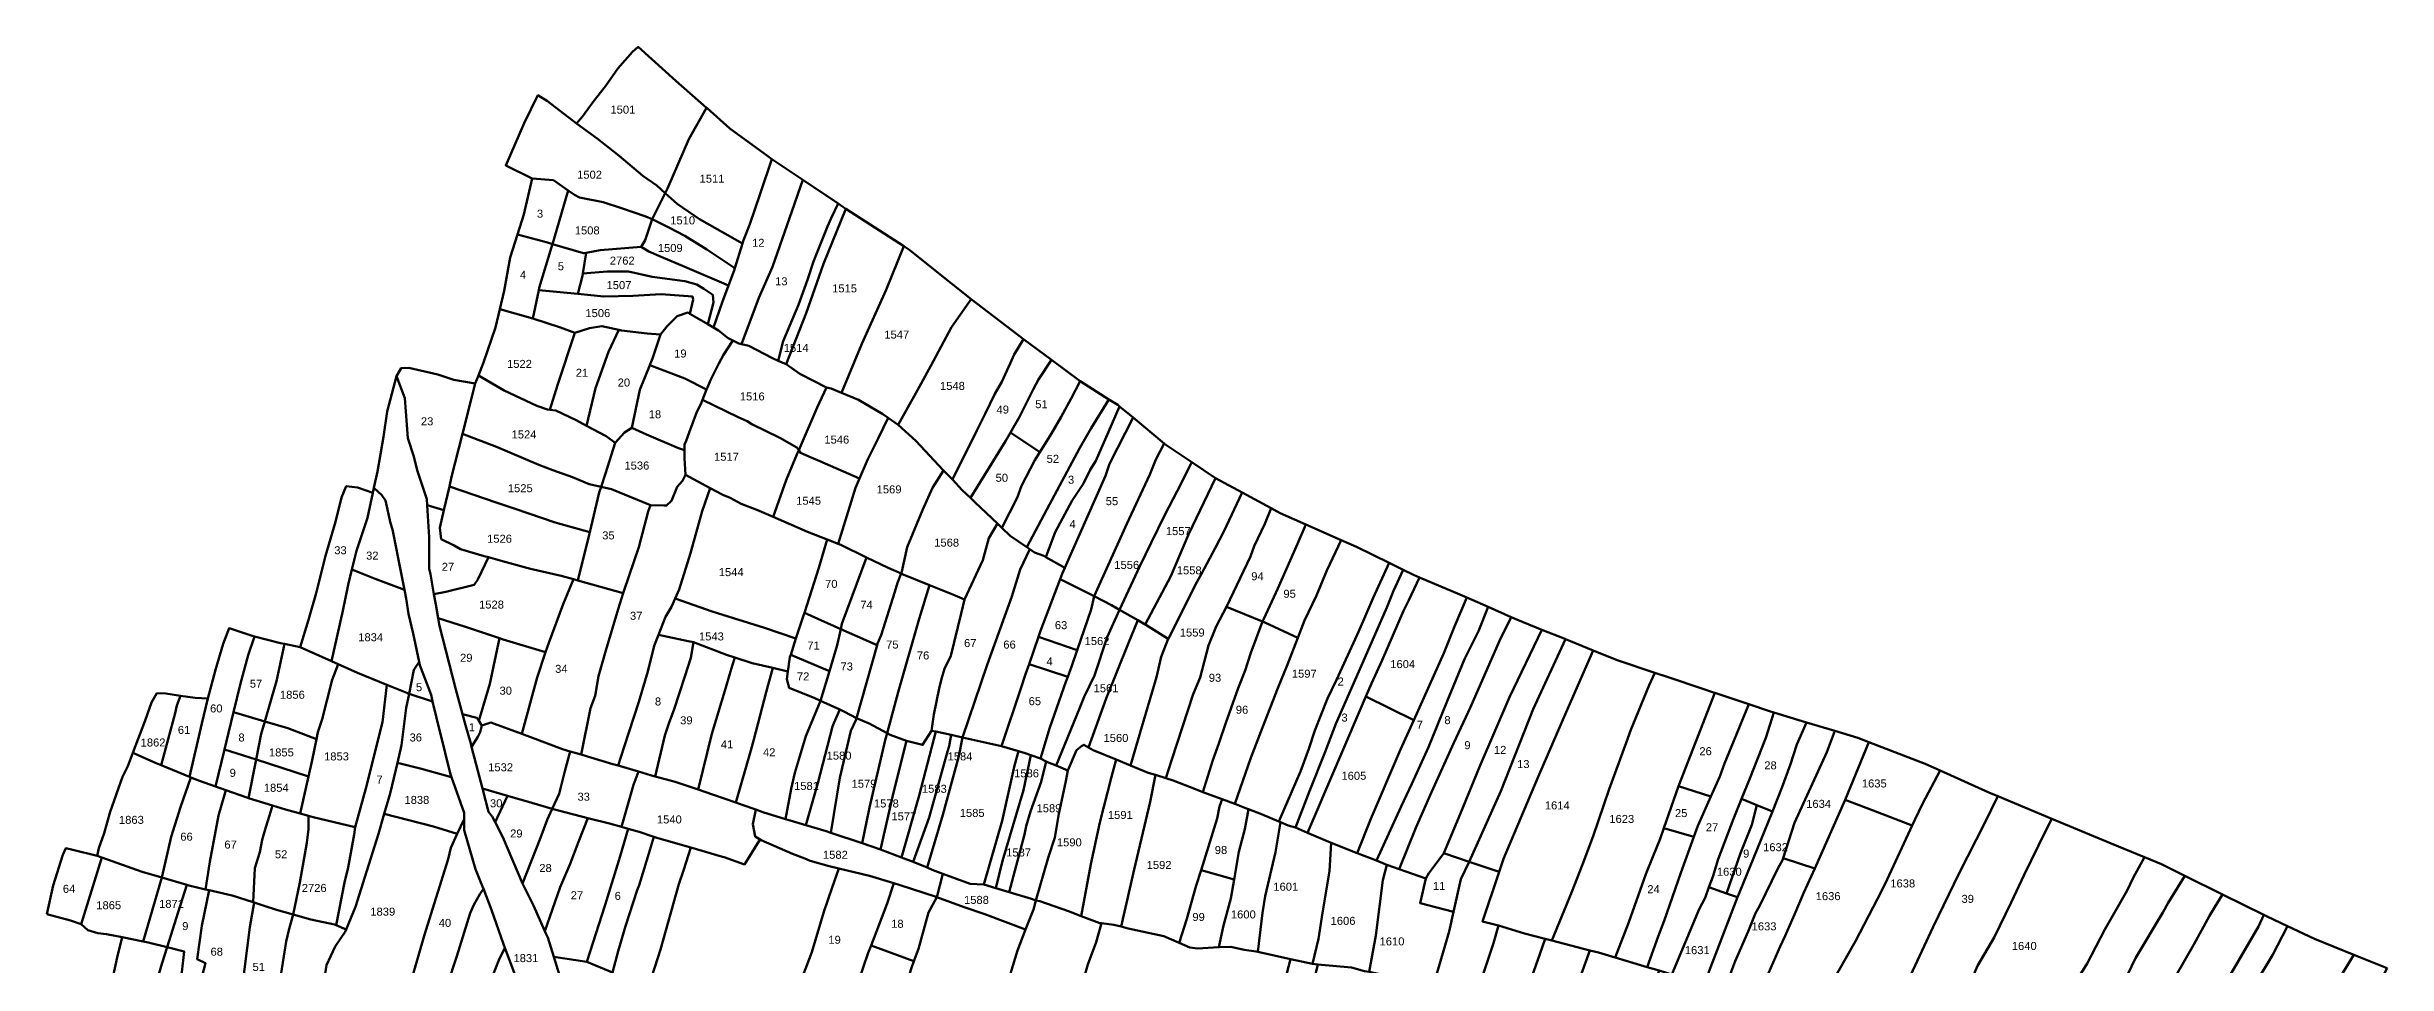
# Model space of a CAD drawing. Header units: inches. Extents: x -340598 to -226850, y -167010 to -59860.
# Drawn here: x -309793 to -271787, y -102163 to -87271 of the extents above; entities that cross this region are included whole.
import ezdxf

# ---------------------------------------------------------------- set-up
doc = ezdxf.new("R2010")
doc.units = ezdxf.units.IN
doc.header["$MEASUREMENT"] = 0
doc.layers.add('PDF6_Geometry', color=9, linetype='Continuous', true_color=0x808080)
doc.layers.add('PDF6_Text', color=7, linetype='Continuous', true_color=0xffffff)
doc.styles.add('PDF Arial', font='arial.ttf')

msp = doc.modelspace()

# ---------------------------------------------------------------- linework, layer by layer
at = {"layer": 'PDF6_Geometry', "color": 1, "lineweight": 53}
for points in [[(-299082, -88259), (-299365, -88769), (-299711, -89569), (-299749, -89645), (-299884, -89521), (-300115, -89367), (-300500, -89039), (-300856, -88760), (-301193, -88518), (-301096, -88403), (-300923, -88162), (-300722, -87911), (-300520, -87622), (-300280, -87352), (-300189, -87271), (-299577, -87824)], [(-301193, -88518), (-300856, -88760), (-300500, -89039), (-300115, -89367), (-299884, -89521), (-299749, -89645), (-299964, -90069), (-300066, -90023), (-300461, -89888), (-300759, -89792), (-301144, -89715), (-301221, -89676), (-301328, -89602), (-301567, -89435), (-301913, -89407), (-302341, -89197), (-302039, -88510), (-301818, -88056), (-301664, -88153)], [(-298021, -89092), (-298211, -89655), (-298374, -90147), (-298479, -90408), (-298498, -90466), (-299191, -90071), (-299557, -89820), (-299749, -89645), (-299711, -89569), (-299365, -88769), (-299082, -88259), (-299071, -88269), (-298702, -88595), (-298086, -89048)], [(-297513, -89432), (-297595, -89665), (-297653, -89819), (-298008, -90841), (-298229, -91343), (-298510, -92096), (-298555, -92086), (-298651, -92038), (-298729, -91999), (-298883, -91874), (-298969, -91826), (-298825, -91421), (-298724, -91146), (-298633, -90900), (-298622, -90863), (-298498, -90466), (-298479, -90408), (-298374, -90147), (-298211, -89655), (-298021, -89092)], [(-301913, -89407), (-301567, -89435), (-301328, -89602), (-301580, -90473), (-301663, -90448), (-302151, -90320), (-302048, -89995)], [(-301328, -89602), (-301221, -89676), (-301144, -89715), (-300759, -89792), (-300461, -89888), (-300066, -90023), (-299964, -90069), (-300076, -90409), (-300143, -90515), (-300807, -90573), (-301036, -90614), (-301076, -90621), (-301580, -90473)], [(-299749, -89645), (-299557, -89820), (-299191, -90071), (-298498, -90466), (-298622, -90863), (-299076, -90562), (-299432, -90341), (-299691, -90206), (-299874, -90110), (-299964, -90069)], [(-296943, -89814), (-297056, -90050), (-297114, -90185), (-297344, -90754), (-297440, -91053), (-297584, -91458), (-297834, -92047), (-297915, -92367), (-298007, -92327), (-298392, -92124), (-298510, -92096), (-298229, -91343), (-298008, -90841), (-297653, -89819), (-297595, -89665), (-297513, -89432)], [(-299964, -90069), (-299874, -90110), (-299691, -90206), (-299432, -90341), (-299076, -90562), (-298622, -90863), (-298633, -90900), (-298724, -91146), (-299431, -90842), (-299816, -90679), (-300018, -90592), (-300143, -90515), (-300076, -90409)], [(-296816, -89898), (-297181, -90793), (-297459, -91593), (-297786, -92423), (-297915, -92367), (-297834, -92047), (-297584, -91458), (-297440, -91053), (-297344, -90754), (-297114, -90185), (-297056, -90050), (-296943, -89814), (-296864, -89867)], [(-295874, -90507), (-296161, -91217), (-296555, -92094), (-296887, -92887), (-297055, -92818), (-297132, -92799), (-297565, -92577), (-297786, -92423), (-297459, -91593), (-297181, -90793), (-296816, -89898)], [(-302151, -90320), (-301663, -90448), (-301580, -90473), (-301595, -90525), (-301797, -91181), (-301805, -91220), (-301902, -91683), (-302436, -91527), (-302364, -91230), (-302268, -90690)], [(-301580, -90473), (-301076, -90621), (-301036, -90614), (-301089, -90953), (-301095, -90988), (-301167, -91283), (-301805, -91220), (-301797, -91181), (-301595, -90525)], [(-301036, -90614), (-300807, -90573), (-300143, -90515), (-300018, -90592), (-299816, -90679), (-299431, -90842), (-298724, -91146), (-298825, -91421), (-298969, -91826), (-299058, -91775), (-298969, -91421), (-298979, -91295), (-299123, -91199), (-299239, -91131), (-299431, -91074), (-299960, -91006), (-300345, -90920), (-300691, -90920), (-301089, -90953)], [(-294781, -91368), (-294959, -91621), (-295103, -91824), (-295439, -92451), (-295651, -92846), (-295968, -93406), (-296132, -93291), (-296218, -93232), (-296612, -93001), (-296887, -92887), (-296555, -92094), (-296161, -91217), (-295874, -90507), (-295777, -90570), (-295392, -90879)], [(-301089, -90953), (-300691, -90920), (-300345, -90920), (-299960, -91006), (-299431, -91074), (-299239, -91131), (-299123, -91199), (-298979, -91295), (-298969, -91421), (-299058, -91775), (-299238, -91672), (-299353, -91603), (-299296, -91373), (-299306, -91324), (-299816, -91286), (-300277, -91315), (-300749, -91325), (-301167, -91283), (-301095, -90988)], [(-301902, -91683), (-301450, -91827), (-301219, -91914), (-301498, -92763), (-301625, -93163), (-301661, -93158), (-301834, -93100), (-302363, -92850), (-302784, -92606), (-302700, -92397), (-302508, -91828), (-302436, -91527)], [(-301805, -91220), (-301167, -91283), (-300749, -91325), (-300277, -91315), (-299816, -91286), (-299306, -91324), (-299296, -91373), (-299353, -91603), (-299383, -91585), (-299556, -91643), (-299719, -91807), (-299825, -91942), (-300046, -91923), (-300460, -91875), (-300506, -91865), (-300777, -91807), (-300979, -91836), (-301219, -91914), (-301450, -91827), (-301902, -91683)], [(-299058, -91775), (-298969, -91826), (-298883, -91874), (-298729, -91999), (-298651, -92038), (-298805, -92269), (-298882, -92414), (-299017, -92684), (-299065, -92800), (-299078, -92834), (-299430, -92655), (-300000, -92436), (-299988, -92405), (-299979, -92386), (-299959, -92328), (-299825, -91942), (-299719, -91807), (-299556, -91643), (-299383, -91585), (-299353, -91603), (-299238, -91672)], [(-293934, -92016), (-294083, -92267), (-294151, -92411), (-294285, -92710), (-294400, -92903), (-294554, -93231), (-294689, -93501), (-295087, -94297), (-295229, -94146), (-295679, -93666), (-295968, -93406), (-295651, -92846), (-295439, -92451), (-295103, -91824), (-294959, -91621), (-294781, -91368)], [(-301219, -91914), (-300979, -91836), (-300777, -91807), (-300506, -91865), (-300671, -92222), (-300882, -92810), (-301026, -93423), (-301199, -93331), (-301527, -93177), (-301625, -93163), (-301498, -92763)], [(-300506, -91865), (-300460, -91875), (-300046, -91923), (-299825, -91942), (-299959, -92328), (-299979, -92386), (-299988, -92405), (-300000, -92436), (-300161, -92839), (-300295, -93456), (-300411, -93533), (-300565, -93698), (-300709, -93592), (-301026, -93423), (-300882, -92810), (-300671, -92222)], [(-298651, -92038), (-298555, -92086), (-298510, -92096), (-298392, -92124), (-298007, -92327), (-297915, -92367), (-297786, -92423), (-297565, -92577), (-297132, -92799), (-297285, -93127), (-297582, -93818), (-297612, -93773), (-297891, -93619), (-298343, -93397), (-298420, -93349), (-298564, -93282), (-299144, -93001), (-299078, -92834), (-299065, -92800), (-299017, -92684), (-298882, -92414), (-298805, -92269)], [(-293480, -92353), (-293689, -92671), (-293775, -92835), (-293996, -93279), (-294144, -93533), (-294227, -93675), (-294794, -94594), (-294928, -94466), (-295087, -94297), (-294689, -93501), (-294554, -93231), (-294400, -92903), (-294285, -92710), (-294151, -92411), (-294083, -92267), (-293934, -92016)], [(-293011, -92698), (-293160, -92980), (-293323, -93279), (-293477, -93549), (-293665, -93853), (-294144, -93533), (-293996, -93279), (-293775, -92835), (-293689, -92671), (-293480, -92353)], [(-302835, -92734), (-302902, -92995), (-303043, -93553), (-303219, -94249), (-303255, -94408), (-303345, -94795), (-303616, -94710), (-303622, -94615), (-303776, -94143), (-303834, -93921), (-303931, -93622), (-303979, -92976), (-304114, -92616), (-304041, -92488), (-303912, -92484), (-303441, -92590), (-303181, -92677)], [(-302784, -92606), (-302363, -92850), (-301834, -93100), (-301661, -93158), (-301625, -93163), (-301527, -93177), (-301199, -93331), (-301026, -93423), (-300709, -93592), (-300565, -93698), (-300718, -94199), (-300792, -94414), (-300987, -94373), (-301257, -94257), (-301574, -94142), (-301805, -94055), (-302488, -93766), (-303043, -93553), (-302902, -92995), (-302835, -92734)], [(-300000, -92436), (-299430, -92655), (-299078, -92834), (-299144, -93001), (-299170, -93070), (-299238, -93195), (-299362, -93533), (-299410, -93668), (-299439, -93726), (-299439, -93816), (-299535, -93784), (-300055, -93562), (-300295, -93456), (-300161, -92839)], [(-292544, -92994), (-292832, -93462), (-293015, -93780), (-293553, -94783), (-293879, -95393), (-294149, -95208), (-294283, -95081), (-294034, -94591), (-293967, -94398), (-293746, -93983), (-293665, -93853), (-293477, -93549), (-293323, -93279), (-293160, -92980), (-293011, -92698)], [(-299144, -93001), (-298564, -93282), (-298420, -93349), (-298343, -93397), (-297891, -93619), (-297612, -93773), (-297582, -93818), (-297612, -93889), (-297785, -94304), (-297997, -94902), (-298265, -94786), (-298516, -94690), (-298698, -94593), (-298814, -94545), (-299021, -94433), (-299420, -94218), (-299439, -93948), (-299439, -93816), (-299439, -93726), (-299410, -93668), (-299362, -93533), (-299238, -93195), (-299170, -93070)], [(-297132, -92799), (-297055, -92818), (-296887, -92887), (-296612, -93001), (-296218, -93232), (-296132, -93291), (-296295, -93628), (-296458, -93965), (-296595, -94280), (-297237, -93995), (-297381, -93937), (-297554, -93860), (-297582, -93818), (-297285, -93127)], [(-292371, -93110), (-292554, -93519), (-292755, -93992), (-292851, -94137), (-292957, -94359), (-293140, -94638), (-293418, -95150), (-293570, -95553), (-293601, -95536), (-293755, -95478), (-293830, -95426), (-293879, -95393), (-293553, -94783), (-293015, -93780), (-292832, -93462), (-292544, -92994), (-292400, -93085)], [(-292154, -93289), (-292534, -94040), (-292601, -94233), (-293187, -95555), (-293261, -95727), (-293570, -95553), (-293418, -95150), (-293140, -94638), (-292957, -94359), (-292851, -94137), (-292755, -93992), (-292554, -93519), (-292371, -93110)], [(-300565, -93698), (-300411, -93533), (-300295, -93456), (-300055, -93562), (-299535, -93784), (-299439, -93816), (-299439, -93948), (-299420, -94218), (-299468, -94314), (-299554, -94411), (-299650, -94642), (-299727, -94719), (-299775, -94719), (-299987, -94710), (-300622, -94450), (-300792, -94414), (-300718, -94199)], [(-296132, -93291), (-295968, -93406), (-295679, -93666), (-295229, -94146), (-295409, -94428), (-295573, -94794), (-295822, -95392), (-295909, -95788), (-295921, -95822), (-296130, -95730), (-296480, -95559), (-296899, -95354), (-296944, -95337), (-296660, -94428), (-296595, -94280), (-296458, -93965), (-296295, -93628)], [(-291646, -93710), (-291784, -93972), (-291880, -94213), (-292255, -95014), (-292787, -96190), (-293335, -95910), (-293302, -95825), (-293261, -95727), (-293187, -95555), (-292601, -94233), (-292534, -94040), (-292154, -93289)], [(-303043, -93553), (-302488, -93766), (-301805, -94055), (-301574, -94142), (-301257, -94257), (-300987, -94373), (-300792, -94414), (-300824, -94508), (-300976, -95147), (-301535, -94990), (-302189, -94769), (-302478, -94673), (-303255, -94408), (-303219, -94249)], [(-297582, -93818), (-297554, -93860), (-297381, -93937), (-297237, -93995), (-296595, -94280), (-296660, -94428), (-296944, -95337), (-297123, -95266), (-297438, -95142), (-297997, -94902), (-297785, -94304), (-297612, -93889)], [(-294144, -93533), (-293665, -93853), (-293746, -93983), (-293967, -94398), (-294034, -94591), (-294283, -95081), (-294356, -95011), (-294717, -94668), (-294794, -94594), (-294227, -93675)], [(-291197, -94014), (-291437, -94483), (-291639, -94869), (-291860, -95322), (-292043, -95699), (-292373, -96410), (-292504, -96335), (-292787, -96190), (-292255, -95014), (-291880, -94213), (-291784, -93972), (-291646, -93710), (-291621, -93731)], [(-299420, -94218), (-299021, -94433), (-299150, -94806), (-299342, -95491), (-299525, -96079), (-299591, -96229), (-299649, -96359), (-299745, -96523), (-299859, -96816), (-299928, -96995), (-300034, -97410), (-300177, -97902), (-300418, -98635), (-300513, -98940), (-300600, -98915), (-301014, -98790), (-301116, -98761), (-300966, -98009), (-300889, -97806), (-300832, -97488), (-300717, -97073), (-300515, -96398), (-300435, -96140), (-300419, -96089), (-300179, -95395), (-300025, -94816), (-299987, -94710), (-299775, -94719), (-299727, -94719), (-299650, -94642), (-299554, -94411), (-299468, -94314)], [(-295229, -94146), (-295087, -94297), (-294928, -94466), (-294794, -94594), (-294717, -94668), (-294356, -95011), (-294495, -95247), (-294591, -95604), (-294889, -96240), (-295081, -96163), (-295461, -96009), (-295889, -95836), (-295921, -95822), (-295909, -95788), (-295822, -95392), (-295573, -94794), (-295409, -94428)], [(-290812, -94271), (-291254, -95187), (-291542, -95862), (-291958, -96646), (-292078, -96578), (-292373, -96410), (-292043, -95699), (-291860, -95322), (-291639, -94869), (-291437, -94483), (-291197, -94014)], [(-304497, -94510), (-304584, -94915), (-304766, -95455), (-304840, -95757), (-304901, -96005), (-304987, -96429), (-305170, -97244), (-305679, -97018), (-305545, -96574), (-305420, -96140), (-305266, -95533), (-305103, -94983), (-305007, -94587), (-304930, -94404), (-304748, -94423)], [(-304480, -94430), (-304353, -94548), (-304295, -94635), (-304209, -95002), (-304180, -95108), (-304035, -95840), (-303986, -96086), (-304458, -95908), (-304840, -95757), (-304766, -95455), (-304584, -94915), (-304497, -94510)], [(-303255, -94408), (-302478, -94673), (-302189, -94769), (-301535, -94990), (-300976, -95147), (-300987, -95193), (-301170, -95934), (-301239, -95914), (-301438, -95858), (-301939, -95743), (-302391, -95618), (-302621, -95558), (-302689, -95541), (-303074, -95425), (-303179, -95367), (-303391, -95261), (-303410, -95078), (-303345, -94795)], [(-300792, -94414), (-300622, -94450), (-299987, -94710), (-300025, -94816), (-300179, -95395), (-300419, -96089), (-300435, -96140), (-301170, -95934), (-300987, -95193), (-300976, -95147), (-300824, -94508)], [(-299021, -94433), (-298814, -94545), (-298698, -94593), (-298516, -94690), (-298265, -94786), (-297997, -94902), (-297438, -95142), (-297123, -95266), (-297255, -95731), (-297491, -96460), (-297505, -96502), (-297627, -96877), (-298139, -96705), (-298986, -96436), (-299591, -96229), (-299525, -96079), (-299342, -95491), (-299150, -94806)], [(-289910, -94760), (-290014, -95013), (-290187, -95379), (-290244, -95543), (-290638, -96363), (-290801, -96682), (-290926, -96990), (-291061, -97511), (-291176, -97781), (-291522, -98842), (-291620, -99143), (-291791, -99090), (-291906, -99055), (-292195, -98939), (-291984, -98216), (-291772, -97502), (-291696, -97174), (-291583, -96883), (-291580, -96875), (-291119, -95959), (-291042, -95824), (-290821, -95409), (-290677, -95139), (-290381, -94505)], [(-290381, -94505), (-290677, -95139), (-290821, -95409), (-291042, -95824), (-291119, -95959), (-291580, -96875), (-291583, -96883), (-291946, -96653), (-291958, -96646), (-291542, -95862), (-291254, -95187), (-290812, -94271)], [(-303616, -94710), (-303345, -94795), (-303410, -95078), (-303391, -95261), (-303179, -95367), (-303074, -95425), (-302689, -95541), (-302621, -95558), (-302794, -95917), (-302852, -96004), (-303314, -96120), (-303506, -96157), (-303564, -95831), (-303583, -95744), (-303583, -95233)], [(-294356, -95011), (-294283, -95081), (-294149, -95208), (-293879, -95393), (-293830, -95426), (-293985, -95758), (-294120, -96192), (-294523, -97301), (-294921, -98481), (-295106, -98439), (-295234, -98410), (-295356, -98386), (-295426, -98372), (-295388, -98112), (-295302, -97687), (-295263, -97533), (-295215, -97369), (-295110, -97157), (-294947, -96472), (-294889, -96240), (-294591, -95604), (-294495, -95247)], [(-289346, -95024), (-289485, -95340), (-289802, -96064), (-290032, -96556), (-290049, -96599), (-290638, -96363), (-290244, -95543), (-290187, -95379), (-290014, -95013), (-289910, -94760), (-289764, -94839)], [(-297123, -95266), (-296944, -95337), (-296899, -95354), (-296480, -95559), (-296880, -96637), (-296899, -96723), (-297491, -96460), (-297255, -95731)], [(-287996, -95646), (-288253, -96217), (-288416, -96594), (-288513, -96815), (-288849, -97549), (-288993, -97848), (-289204, -98369), (-289300, -98668), (-289435, -99034), (-289786, -99848), (-290069, -99729), (-290281, -99644), (-290309, -99633), (-290502, -99561), (-290242, -98813), (-290050, -98321), (-289801, -97684), (-289647, -97298), (-289479, -96867), (-289369, -96584), (-289176, -96179), (-289004, -95774), (-288774, -95277), (-288523, -95388)], [(-288774, -95277), (-289004, -95774), (-289176, -96179), (-289369, -96584), (-289479, -96867), (-290013, -96614), (-290049, -96599), (-290032, -96556), (-289802, -96064), (-289485, -95340), (-289346, -95024)], [(-304840, -95757), (-304458, -95908), (-303986, -96086), (-303958, -96226), (-303919, -96477), (-303842, -96795), (-303747, -97255), (-303832, -97383), (-303910, -97772), (-303947, -97760), (-304272, -97626), (-304746, -97432), (-305063, -97291), (-305170, -97244), (-304987, -96429), (-304901, -96005)], [(-302621, -95558), (-302391, -95618), (-301939, -95743), (-301438, -95858), (-301239, -95914), (-301409, -96321), (-301640, -96948), (-301692, -97100), (-302380, -96891), (-302442, -96871), (-302996, -96689), (-303438, -96543), (-303477, -96322), (-303506, -96157), (-303314, -96120), (-302852, -96004), (-302794, -95917)], [(-296480, -95559), (-296130, -95730), (-295921, -95822), (-295976, -95971), (-296024, -96116), (-296245, -96820), (-296302, -96955), (-296311, -96984), (-296899, -96723), (-296880, -96637)], [(-293830, -95426), (-293755, -95478), (-293601, -95536), (-293570, -95553), (-293261, -95727), (-293302, -95825), (-293335, -95910), (-293658, -96751), (-293690, -96846), (-293841, -97290), (-293898, -97455), (-293975, -97686), (-294291, -98622), (-294921, -98481), (-294523, -97301), (-294120, -96192), (-293985, -95758)], [(-287765, -95760), (-287926, -96101), (-288032, -96372), (-288387, -97191), (-288858, -98262), (-289031, -98716), (-289290, -99352), (-289518, -99946), (-289636, -99912), (-289759, -99860), (-289786, -99848), (-289435, -99034), (-289300, -98668), (-289204, -98369), (-288993, -97848), (-288849, -97549), (-288513, -96815), (-288416, -96594), (-288253, -96217), (-287996, -95646)], [(-287500, -95883), (-287676, -96256), (-287763, -96429), (-288108, -97230), (-288281, -97606), (-288374, -97820), (-289320, -100029), (-289518, -99946), (-289290, -99352), (-289031, -98716), (-288858, -98262), (-288387, -97191), (-288032, -96372), (-287926, -96101), (-287765, -95760), (-287599, -95841)], [(-301239, -95914), (-301170, -95934), (-300435, -96140), (-300515, -96398), (-300717, -97073), (-300832, -97488), (-300889, -97806), (-300966, -98009), (-301116, -98761), (-301296, -98709), (-301418, -98674), (-301947, -98472), (-302077, -98425), (-301832, -97508), (-301692, -97100), (-301640, -96948), (-301409, -96321)], [(-295921, -95822), (-295889, -95836), (-295461, -96009), (-295629, -96559), (-295965, -97745), (-296146, -98415), (-296436, -98257), (-296642, -98168), (-296311, -96984), (-296302, -96955), (-296245, -96820), (-296024, -96116), (-295976, -95971)], [(-295461, -96009), (-295081, -96163), (-294889, -96240), (-294947, -96472), (-295110, -97157), (-295215, -97369), (-295263, -97533), (-295302, -97687), (-295388, -98112), (-295426, -98372), (-295570, -98604), (-295830, -98536), (-296100, -98440), (-296146, -98415), (-295965, -97745), (-295629, -96559)], [(-293335, -95910), (-292787, -96190), (-292831, -96403), (-293060, -97065), (-293690, -96846), (-293658, -96751)], [(-286732, -96210), (-286935, -96680), (-287108, -97114), (-287596, -98200), (-288374, -97820), (-288281, -97606), (-288108, -97230), (-287763, -96429), (-287676, -96256), (-287500, -95883), (-286849, -96159)], [(-299591, -96229), (-298986, -96436), (-298139, -96705), (-297627, -96877), (-297713, -97139), (-297726, -97177), (-297757, -97411), (-298002, -97354), (-298341, -97274), (-298619, -97184), (-298755, -97139), (-299293, -96937), (-299380, -96918), (-299859, -96816), (-299745, -96523), (-299649, -96359)], [(-297491, -96460), (-296899, -96723), (-296956, -96984), (-297084, -97407), (-297713, -97139), (-297627, -96877), (-297505, -96502)], [(-292787, -96190), (-292504, -96335), (-292373, -96410), (-292571, -96856), (-292782, -97474), (-292945, -97821), (-293022, -98014), (-293403, -98939), (-293541, -98882), (-293566, -98870), (-293657, -98824), (-293503, -98323), (-293244, -97580), (-293214, -97500), (-293148, -97320), (-293060, -97065), (-292831, -96403)], [(-292373, -96410), (-292078, -96578), (-292234, -96962), (-292590, -97850), (-292878, -98645), (-292955, -98602), (-292993, -98621), (-293070, -98689), (-293214, -99017), (-293403, -98939), (-293022, -98014), (-292945, -97821), (-292782, -97474), (-292571, -96856)], [(-290638, -96363), (-290049, -96599), (-290243, -97106), (-290330, -97395), (-290445, -97684), (-290560, -98003), (-290647, -98244), (-290762, -98582), (-290858, -98852), (-291019, -99368), (-291137, -99324), (-291502, -99180), (-291620, -99143), (-291522, -98842), (-291176, -97781), (-291061, -97511), (-290926, -96990), (-290801, -96682)], [(-286387, -96362), (-286541, -96756), (-286772, -97210), (-287050, -97895), (-287357, -98638), (-287626, -99236), (-287799, -99602), (-288198, -100481), (-288514, -100361), (-288290, -99805), (-287809, -98676), (-287596, -98200), (-287108, -97114), (-286935, -96680), (-286732, -96210)], [(-286011, -96527), (-286204, -96911), (-286675, -97991), (-286944, -98570), (-287309, -99370), (-287559, -99949), (-287834, -100623), (-288032, -100548), (-288058, -100538), (-288198, -100481), (-287799, -99602), (-287626, -99236), (-287357, -98638), (-287050, -97895), (-286772, -97210), (-286541, -96756), (-286387, -96362)], [(-285515, -96733), (-286039, -97830), (-286524, -98949), (-286839, -99730), (-287109, -100358), (-287214, -100505), (-287349, -100687), (-287398, -100770), (-287834, -100623), (-287559, -99949), (-287309, -99370), (-286944, -98570), (-286675, -97991), (-286204, -96911), (-286011, -96527), (-285820, -96611)], [(-306422, -96844), (-306525, -97144), (-306650, -97607), (-306762, -98072), (-306842, -98407), (-306907, -98676), (-307054, -99279), (-307313, -99189), (-307454, -99131), (-307475, -99122), (-307275, -98253), (-307179, -97848), (-307054, -97385), (-306929, -96961), (-306833, -96710), (-306458, -96835)], [(-305934, -96964), (-306063, -97568), (-306150, -97867), (-306253, -98221), (-306762, -98072), (-306650, -97607), (-306525, -97144), (-306422, -96844), (-305996, -96951)], [(-303438, -96543), (-302996, -96689), (-302442, -96871), (-302601, -97614), (-302779, -98212), (-302812, -98164), (-303042, -98106), (-303149, -97701), (-303419, -96650)], [(-302442, -96871), (-302380, -96891), (-301692, -97100), (-301832, -97508), (-302077, -98425), (-302582, -98241), (-302726, -98289), (-302779, -98212), (-302601, -97614)], [(-299859, -96816), (-299380, -96918), (-299293, -96937), (-299332, -97188), (-299428, -97477), (-299610, -98037), (-299687, -98239), (-299754, -98452), (-299915, -99114), (-299975, -99098), (-300184, -99037), (-300513, -98940), (-300418, -98635), (-300177, -97902), (-300034, -97410), (-299928, -96995)], [(-296899, -96723), (-296311, -96984), (-296642, -98168), (-296840, -98064), (-296916, -98029), (-297228, -97886), (-297084, -97407), (-296956, -96984)], [(-293690, -96846), (-293060, -97065), (-293148, -97320), (-293214, -97500), (-293841, -97290)], [(-292078, -96578), (-291958, -96646), (-291946, -96653), (-291583, -96883), (-291696, -97174), (-291772, -97502), (-291984, -98216), (-292195, -98939), (-292430, -98842), (-292801, -98689), (-292878, -98645), (-292590, -97850), (-292234, -96962)], [(-290049, -96599), (-290013, -96614), (-289479, -96867), (-289647, -97298), (-289801, -97684), (-290050, -98321), (-290242, -98813), (-290502, -99561), (-290706, -99485), (-291019, -99368), (-290858, -98852), (-290762, -98582), (-290647, -98244), (-290560, -98003), (-290445, -97684), (-290330, -97395), (-290243, -97106)], [(-285131, -96887), (-285655, -98021), (-286182, -99353), (-286697, -100499), (-287109, -100358), (-286839, -99730), (-286524, -98949), (-286039, -97830), (-285515, -96733), (-285154, -96878)], [(-284684, -97068), (-285118, -98072), (-285576, -99122), (-286135, -100451), (-286208, -100665), (-286697, -100499), (-286182, -99353), (-285655, -98021), (-285131, -96887), (-285050, -96920)], [(-305679, -97018), (-305170, -97244), (-305063, -97291), (-305159, -97548), (-305322, -98185), (-305390, -98397), (-305413, -98508), (-305880, -98330), (-306253, -98221), (-306150, -97867), (-306063, -97568), (-305934, -96964)], [(-305063, -97291), (-304746, -97432), (-304272, -97626), (-304342, -98232), (-304610, -99313), (-304783, -99940), (-305466, -99776), (-305544, -99754), (-305679, -99717), (-305545, -99114), (-305486, -98850), (-305413, -98508), (-305390, -98397), (-305322, -98185), (-305159, -97548)], [(-303747, -97255), (-303736, -97306), (-303553, -97788), (-303528, -97897), (-303910, -97772), (-303832, -97383)], [(-299293, -96937), (-298755, -97139), (-298619, -97184), (-298658, -97303), (-298706, -97467), (-298764, -97670), (-298994, -98422), (-299217, -99328), (-299590, -99204), (-299915, -99114), (-299754, -98452), (-299687, -98239), (-299610, -98037), (-299428, -97477), (-299332, -97188)], [(-298619, -97184), (-298341, -97274), (-298002, -97354), (-298110, -97747), (-298311, -98518), (-298359, -98692), (-298602, -99538), (-298984, -99406), (-299217, -99328), (-298994, -98422), (-298764, -97670), (-298706, -97467), (-298658, -97303)], [(-297713, -97139), (-297084, -97407), (-297228, -97886), (-297321, -97843), (-297735, -97679), (-297773, -97534), (-297757, -97411), (-297726, -97177)], [(-293841, -97290), (-293214, -97500), (-293244, -97580), (-293503, -98323), (-293657, -98824), (-293815, -98769), (-293907, -98738), (-294015, -98705), (-294291, -98622), (-293975, -97686), (-293898, -97455)], [(-283681, -97431), (-283771, -97633), (-284069, -98356), (-284145, -98568), (-284424, -99321), (-284683, -100083), (-284856, -100546), (-285029, -100989), (-285353, -101779), (-285463, -101751), (-285798, -101665), (-286219, -101535), (-286479, -101469), (-286208, -100665), (-286135, -100451), (-285576, -99122), (-285118, -98072), (-284684, -97068), (-284290, -97228)], [(-304272, -97626), (-303947, -97760), (-303910, -97772), (-303957, -98001), (-304034, -98608), (-304100, -98895), (-304216, -99390), (-304313, -99723), (-304408, -100045), (-304629, -100750), (-304782, -101232), (-304930, -101599), (-305092, -101532), (-304956, -100837), (-304898, -100595), (-304802, -100055), (-304783, -99940), (-304610, -99313), (-304342, -98232)], [(-298002, -97354), (-297757, -97411), (-297773, -97534), (-297735, -97679), (-297321, -97843), (-297228, -97886), (-297465, -98460), (-297648, -99058), (-297705, -99318), (-297799, -99807), (-298166, -99695), (-298279, -99654), (-298484, -99579), (-298602, -99538), (-298359, -98692), (-298311, -98518), (-298110, -97747)], [(-282707, -97759), (-283298, -99274), (-283535, -99954), (-283596, -100130), (-283712, -100420), (-283827, -100699), (-284105, -101481), (-284324, -102054), (-284595, -101973), (-284733, -101938), (-285353, -101779), (-285029, -100989), (-284856, -100546), (-284683, -100083), (-284424, -99321), (-284145, -98568), (-284069, -98356), (-283771, -97633), (-283681, -97431), (-283482, -97497), (-282886, -97700), (-282745, -97746)], [(-307619, -97805), (-307679, -97964), (-307708, -98090), (-307934, -98933), (-308015, -98900), (-308396, -98732), (-308198, -98206), (-308092, -97916), (-308006, -97762), (-307862, -97771)], [(-307179, -97848), (-307275, -98253), (-307475, -99122), (-307934, -98933), (-307708, -98090), (-307679, -97964), (-307619, -97805), (-307381, -97839)], [(-303910, -97772), (-303528, -97897), (-303466, -98164), (-303322, -98733), (-303245, -99061), (-303220, -99129), (-303706, -98994), (-304100, -98895), (-304034, -98608), (-303957, -98001)], [(-297228, -97886), (-296916, -98029), (-297013, -98248), (-297032, -98305), (-297272, -99222), (-297465, -99906), (-297724, -99830), (-297799, -99807), (-297705, -99318), (-297648, -99058), (-297465, -98460)], [(-296916, -98029), (-296840, -98064), (-296642, -98168), (-296648, -98189), (-296734, -98373), (-296917, -99135), (-297060, -100029), (-297137, -100003), (-297465, -99906), (-297272, -99222), (-297032, -98305), (-297013, -98248)], [(-288374, -97820), (-287596, -98200), (-287809, -98676), (-288290, -99805), (-288514, -100361), (-288934, -100191), (-289320, -100029)], [(-281749, -98077), (-281876, -98490), (-282135, -99146), (-282272, -99480), (-282404, -99802), (-282654, -100458), (-282740, -100747), (-282802, -100914), (-282865, -101085), (-282961, -101268), (-283403, -102329), (-283609, -102267), (-283805, -102209), (-283624, -101712), (-283528, -101461), (-283259, -100680), (-283046, -100097), (-282981, -99918), (-282770, -99442), (-282626, -99117), (-282549, -98905), (-282395, -98538), (-282152, -97944), (-281818, -98056)], [(-282152, -97944), (-282395, -98538), (-282549, -98905), (-282626, -99117), (-282770, -99442), (-283298, -99274), (-282707, -97759)], [(-306762, -98072), (-306253, -98221), (-306313, -98426), (-306395, -98840), (-306907, -98676), (-306842, -98407)], [(-306253, -98221), (-305880, -98330), (-305413, -98508), (-305486, -98850), (-305545, -99114), (-306395, -98840), (-306313, -98426)], [(-303042, -98106), (-302812, -98164), (-302779, -98212), (-302726, -98289), (-302755, -98395), (-302793, -98473), (-302894, -98633), (-302908, -98579), (-302995, -98280)], [(-302077, -98425), (-301947, -98472), (-301418, -98674), (-301296, -98709), (-301379, -99031), (-301475, -99398), (-301584, -99639), (-301917, -99543), (-302311, -99429), (-302716, -99312), (-302894, -98633), (-302793, -98473), (-302755, -98395), (-302726, -98289), (-302582, -98241)], [(-296642, -98168), (-296436, -98257), (-296146, -98415), (-296176, -98527), (-296435, -99617), (-296554, -100199), (-297060, -100029), (-296917, -99135), (-296734, -98373), (-296648, -98189)], [(-296146, -98415), (-296100, -98440), (-295830, -98536), (-296041, -99375), (-296252, -100301), (-296554, -100199), (-296435, -99617), (-296176, -98527)], [(-295426, -98372), (-295356, -98386), (-295628, -99423), (-295912, -100432), (-296252, -100301), (-296041, -99375), (-295830, -98536), (-295570, -98604)], [(-295356, -98386), (-295234, -98410), (-295106, -98439), (-295138, -98623), (-295167, -98709), (-295464, -99780), (-295723, -100504), (-295912, -100432), (-295628, -99423)], [(-280759, -98376), (-280885, -98721), (-281413, -99869), (-281595, -100444), (-281605, -100476), (-281682, -100611), (-281980, -101219), (-282047, -101335), (-282162, -101634), (-282374, -102116), (-282537, -102546), (-282804, -102488), (-282874, -102473), (-282338, -101074), (-282307, -100997), (-281961, -100149), (-281772, -99685), (-281616, -99300), (-281481, -98933), (-281376, -98596), (-281219, -98237)], [(-281219, -98237), (-281376, -98596), (-281481, -98933), (-281616, -99300), (-281772, -99685), (-282024, -99582), (-282272, -99480), (-282135, -99146), (-281876, -98490), (-281749, -98077)], [(-280205, -98559), (-280590, -99495), (-281080, -100610), (-281595, -100444), (-281413, -99869), (-280885, -98721), (-280759, -98376), (-280385, -98489)], [(-308396, -98732), (-308015, -98900), (-307934, -98933), (-307475, -99122), (-307454, -99131), (-307620, -99613), (-307774, -100096), (-307924, -100758), (-308245, -100665), (-308897, -100433), (-308976, -100405), (-308947, -100279), (-308861, -100038), (-308765, -99691), (-308563, -99122), (-308476, -98948)], [(-306907, -98676), (-306395, -98840), (-306520, -99466), (-306543, -99458), (-306884, -99339), (-307054, -99279)], [(-301116, -98761), (-301014, -98790), (-300600, -98915), (-300513, -98940), (-300184, -99037), (-300263, -99252), (-300463, -99934), (-300657, -99879), (-301007, -99790), (-301484, -99668), (-301584, -99639), (-301475, -99398), (-301379, -99031), (-301296, -98709)], [(-295106, -98439), (-294921, -98481), (-294984, -98786), (-295243, -99741), (-295498, -100595), (-295723, -100504), (-295464, -99780), (-295167, -98709), (-295138, -98623)], [(-294921, -98481), (-294291, -98622), (-294015, -98705), (-294080, -98940), (-294281, -99837), (-294579, -100869), (-294800, -100860), (-295240, -100694), (-295415, -100629), (-295498, -100595), (-295243, -99741), (-294984, -98786)], [(-294015, -98705), (-293907, -98738), (-293815, -98769), (-293935, -99336), (-294271, -100483), (-294379, -100929), (-294579, -100869), (-294281, -99837), (-294080, -98940)], [(-293815, -98769), (-293657, -98824), (-293566, -98870), (-293647, -99200), (-293820, -99683), (-293887, -99924), (-293916, -100059), (-294163, -100993), (-294379, -100929), (-294271, -100483), (-293935, -99336)], [(-292878, -98645), (-292801, -98689), (-292430, -98842), (-292502, -99123), (-292694, -99865), (-292838, -100540), (-292996, -101381), (-293203, -101303), (-293665, -101139), (-293732, -101129), (-293531, -100435), (-293425, -100107), (-293358, -99721), (-293243, -99191), (-293233, -99133), (-293214, -99017), (-293070, -98689), (-292993, -98621), (-292955, -98602)], [(-279049, -99020), (-279336, -99559), (-279451, -99810), (-279499, -99911), (-280067, -99694), (-280590, -99495), (-280205, -98559), (-279288, -98913)], [(-307454, -99131), (-307313, -99189), (-307054, -99279), (-306884, -99339), (-306957, -99584), (-307005, -99748), (-307148, -100500), (-307218, -100948), (-307485, -100886), (-307521, -100876), (-307924, -100758), (-307774, -100096), (-307620, -99613)], [(-306395, -98840), (-305545, -99114), (-305679, -99717), (-305918, -99651), (-306128, -99586), (-306520, -99466)], [(-304100, -98895), (-303706, -98994), (-303220, -99129), (-303014, -99707), (-303013, -99808), (-303127, -100048), (-303513, -99929), (-304313, -99723), (-304216, -99390)], [(-299915, -99114), (-299590, -99204), (-299217, -99328), (-298984, -99406), (-298602, -99538), (-298484, -99579), (-298279, -99654), (-298330, -99888), (-298291, -100090), (-298195, -100148), (-298224, -100158), (-298407, -100457), (-298464, -100544), (-298791, -100428), (-298820, -100418), (-299333, -100270), (-299849, -100120), (-299888, -100110), (-299937, -100094), (-300176, -100014), (-300352, -99965), (-300463, -99934), (-300263, -99252), (-300184, -99037), (-299975, -99098)], [(-293566, -98870), (-293541, -98882), (-293403, -98939), (-293214, -99017), (-293233, -99133), (-293243, -99191), (-293358, -99721), (-293425, -100107), (-293531, -100435), (-293732, -101129), (-293800, -101100), (-294163, -100993), (-293916, -100059), (-293887, -99924), (-293820, -99683), (-293647, -99200)], [(-292430, -98842), (-292195, -98939), (-291906, -99055), (-291791, -99090), (-291877, -99527), (-292136, -100627), (-292347, -101553), (-292463, -101524), (-292666, -101499), (-292693, -101495), (-292996, -101381), (-292838, -100540), (-292694, -99865), (-292502, -99123)], [(-291791, -99090), (-291620, -99143), (-291502, -99180), (-291137, -99324), (-291019, -99368), (-290706, -99485), (-290752, -99604), (-290790, -99797), (-291049, -100635), (-291126, -100887), (-291280, -101427), (-291405, -101815), (-291655, -101707), (-292232, -101582), (-292347, -101553), (-292136, -100627), (-291877, -99527)], [(-278111, -99437), (-278326, -99877), (-278739, -100687), (-279162, -101555), (-279710, -102742), (-279844, -102992), (-280059, -103387), (-280161, -103340), (-280258, -103297), (-280440, -103215), (-280709, -103089), (-280896, -103026), (-281106, -102954), (-281008, -102819), (-280422, -101787), (-280066, -101102), (-279941, -100861), (-279499, -99911), (-279451, -99810), (-279336, -99559), (-279049, -99020), (-278259, -99375)], [(-306884, -99339), (-306543, -99458), (-306520, -99466), (-306128, -99586), (-306178, -99747), (-306235, -99940), (-306293, -100143), (-306331, -100346), (-306417, -100606), (-306444, -101157), (-306783, -101050), (-307154, -100963), (-307218, -100948), (-307148, -100500), (-307005, -99748), (-306957, -99584)], [(-302716, -99312), (-302311, -99429), (-302514, -99857), (-302561, -99765), (-302619, -99688)], [(-302311, -99429), (-301917, -99543), (-301584, -99639), (-301667, -99822), (-301773, -100111), (-302070, -100854), (-302388, -100102), (-302514, -99857)], [(-290706, -99485), (-290502, -99561), (-290309, -99633), (-290281, -99644), (-290338, -99970), (-290434, -100337), (-290513, -100787), (-291049, -100635), (-290790, -99797), (-290752, -99604)], [(-283298, -99274), (-282770, -99442), (-282981, -99918), (-283046, -100097), (-283535, -99954)], [(-282272, -99480), (-282024, -99582), (-282106, -99898), (-282288, -100361), (-282516, -101013), (-282802, -100914), (-282740, -100747), (-282654, -100458), (-282404, -99802)], [(-280590, -99495), (-280067, -99694), (-279499, -99911), (-279941, -100861), (-280066, -101102), (-280422, -101787), (-281008, -102819), (-281106, -102954), (-281585, -102791), (-281978, -102671), (-281835, -102309), (-281643, -101875), (-281566, -101701), (-281413, -101354), (-281259, -100997), (-281080, -100610)], [(-277233, -99802), (-277336, -100001), (-277681, -100715), (-277893, -101159), (-278171, -101728), (-278440, -102191), (-278719, -102837), (-279242, -103812), (-279353, -103744), (-279422, -103706), (-279546, -103638), (-279833, -103494), (-279930, -103446), (-280059, -103387), (-279844, -102992), (-279710, -102742), (-279162, -101555), (-278739, -100687), (-278326, -99877), (-278111, -99437)], [(-306128, -99586), (-305918, -99651), (-305679, -99717), (-305544, -99754), (-305543, -99969), (-305571, -100191), (-305686, -100837), (-305793, -101355), (-306061, -101281), (-306263, -101213), (-306428, -101162), (-306444, -101157), (-306417, -100606), (-306331, -100346), (-306293, -100143), (-306235, -99940), (-306178, -99747)], [(-305544, -99754), (-305466, -99776), (-304783, -99940), (-304802, -100055), (-304898, -100595), (-304956, -100837), (-305092, -101532), (-305119, -101521), (-305503, -101435), (-305793, -101355), (-305686, -100837), (-305571, -100191), (-305543, -99969)], [(-304313, -99723), (-303513, -99929), (-303127, -100048), (-303234, -100276), (-303273, -100460), (-303666, -101704), (-303839, -102302), (-303887, -102553), (-304024, -102938), (-304099, -102913), (-304387, -102813), (-305301, -102492), (-305253, -102177), (-305109, -101878), (-304945, -101637), (-304930, -101599), (-304782, -101232), (-304629, -100750), (-304408, -100045)], [(-303013, -99808), (-303013, -99987), (-302830, -100623), (-302744, -100835), (-302703, -100940), (-302763, -101028), (-302859, -101202), (-302916, -101337), (-303137, -102031), (-303204, -102244), (-303348, -102716), (-303480, -103126), (-303521, -103112), (-304024, -102938), (-303887, -102553), (-303839, -102302), (-303666, -101704), (-303273, -100460), (-303234, -100276), (-303127, -100048)], [(-301584, -99639), (-301484, -99668), (-301007, -99790), (-301157, -100179), (-301292, -100536), (-301455, -100912), (-301707, -101625), (-301887, -101211), (-302070, -100854), (-301773, -100111), (-301667, -99822)], [(-301007, -99790), (-300657, -99879), (-300463, -99934), (-300352, -99965), (-300484, -100410), (-300724, -101201), (-301021, -102127), (-301561, -102042), (-301656, -101732), (-301685, -101674), (-301707, -101625), (-301455, -100912), (-301292, -100536), (-301157, -100179)], [(-297799, -99807), (-297724, -99830), (-297465, -99906), (-297137, -100003), (-297060, -100029), (-296554, -100199), (-296252, -100301), (-295912, -100432), (-295723, -100504), (-295498, -100595), (-295415, -100629), (-295240, -100694), (-295340, -101073), (-295367, -101063), (-295935, -100880), (-296037, -100848), (-296435, -100726), (-296931, -100609), (-297089, -100572), (-297397, -100485), (-297483, -100447), (-297685, -100370), (-298195, -100148), (-298291, -100090), (-298330, -99888), (-298279, -99654), (-298166, -99695)], [(-290281, -99644), (-290069, -99729), (-289786, -99848), (-289759, -99860), (-289838, -100346), (-290010, -101060), (-290049, -101330), (-290125, -101963), (-290154, -101957), (-290347, -101928), (-290568, -101880), (-290760, -101889), (-290683, -101533), (-290568, -101099), (-290513, -100787), (-290434, -100337), (-290338, -99970)], [(-289759, -99860), (-289636, -99912), (-289518, -99946), (-289320, -100029), (-288934, -100191), (-288962, -100654), (-289077, -101329), (-289144, -101754), (-289240, -102159), (-289596, -102080), (-290125, -101963), (-290049, -101330), (-290010, -101060), (-289838, -100346)], [(-283535, -99954), (-283046, -100097), (-283259, -100680), (-283528, -101461), (-283624, -101712), (-283805, -102209), (-284143, -102108), (-284324, -102054), (-284105, -101481), (-283827, -100699), (-283712, -100420), (-283596, -100130)], [(-282024, -99582), (-281772, -99685), (-281961, -100149), (-282307, -100997), (-282338, -101074), (-282516, -101013), (-282288, -100361), (-282106, -99898)], [(-275729, -100425), (-275912, -100762), (-276008, -100965), (-276373, -101602), (-276661, -102152), (-277026, -102740), (-277170, -103020), (-277363, -103329), (-277516, -103599), (-277872, -104226), (-278391, -104149), (-278603, -104168), (-278766, -104101), (-278790, -104086), (-279242, -103812), (-278719, -102837), (-278440, -102191), (-278171, -101728), (-277893, -101159), (-277681, -100715), (-277336, -100001), (-277233, -99802), (-276268, -100203)], [(-300352, -99965), (-300176, -100014), (-299937, -100094), (-300032, -100419), (-300176, -100882), (-300205, -100959), (-300397, -101548), (-300512, -101953), (-300609, -102298), (-301021, -102127), (-300724, -101201), (-300484, -100410)], [(-299937, -100094), (-299888, -100110), (-299849, -100120), (-299333, -100270), (-299455, -100641), (-299531, -100862), (-299829, -101923), (-300107, -102801), (-300319, -103621), (-300628, -104653), (-300712, -104393), (-300886, -103969), (-300977, -103700), (-300723, -102705), (-300609, -102298), (-300512, -101953), (-300397, -101548), (-300205, -100959), (-300176, -100882), (-300032, -100419)], [(-288934, -100191), (-288514, -100361), (-288198, -100481), (-288058, -100538), (-288032, -100548), (-288097, -100798), (-288212, -101695), (-288318, -102288), (-288394, -102274), (-288606, -102216), (-289150, -102167), (-289240, -102159), (-289144, -101754), (-289077, -101329), (-288962, -100654)], [(-308897, -100433), (-308245, -100665), (-307924, -100758), (-308227, -101796), (-308571, -101726), (-308821, -101678), (-308965, -101659), (-309129, -101610), (-309235, -101514)], [(-296931, -100609), (-296435, -100726), (-296037, -100848), (-296146, -101179), (-296407, -101859), (-296453, -101979), (-296698, -102694), (-297517, -102354), (-297367, -101970), (-297175, -101314), (-297041, -100919)], [(-294579, -100869), (-294379, -100929), (-294163, -100993), (-293800, -101100), (-293732, -101129), (-293771, -101274), (-293898, -101602), (-294559, -101352), (-294896, -101236), (-295340, -101073), (-295240, -100694), (-294800, -100860)], [(-291049, -100635), (-290513, -100787), (-290568, -101099), (-290683, -101533), (-290760, -101889), (-291106, -101909), (-291231, -101890), (-291405, -101815), (-291280, -101427), (-291126, -100887)], [(-288032, -100548), (-287834, -100623), (-287398, -100770), (-287492, -101174), (-286951, -101311), (-287019, -101633), (-287293, -102555), (-287740, -102399), (-288169, -102317), (-288318, -102288), (-288212, -101695), (-288097, -100798)], [(-287109, -100358), (-286697, -100499), (-286829, -100782), (-286951, -101311), (-287492, -101174), (-287398, -100770), (-287349, -100687), (-287214, -100505)], [(-286697, -100499), (-286208, -100665), (-286479, -101469), (-286219, -101535), (-286298, -101819), (-286375, -102051), (-286643, -102852), (-286676, -102936), (-287370, -102777), (-287346, -102707), (-287293, -102555), (-287019, -101633), (-286951, -101311), (-286829, -100782)], [(-281595, -100444), (-281080, -100610), (-281259, -100997), (-281413, -101354), (-281566, -101701), (-281643, -101875), (-281835, -102309), (-281978, -102671), (-282027, -102656), (-282525, -102549), (-282537, -102546), (-282374, -102116), (-282162, -101634), (-282047, -101335), (-281980, -101219), (-281682, -100611), (-281605, -100476)], [(-275073, -100727), (-275344, -101167), (-275431, -101322), (-275873, -102064), (-276007, -102334), (-276267, -102788), (-276536, -103280), (-276920, -103878), (-277141, -104302), (-277402, -104712), (-277775, -104554), (-277872, -104226), (-277516, -103599), (-277363, -103329), (-277170, -103020), (-277026, -102740), (-276661, -102152), (-276373, -101602), (-276008, -100965), (-275912, -100762), (-275729, -100425), (-275450, -100540)], [(-307924, -100758), (-307521, -100876), (-307658, -101320), (-307837, -101889), (-308148, -101812), (-308227, -101796)], [(-307521, -100876), (-307485, -100886), (-307218, -100948), (-307154, -100963), (-307273, -101542), (-307350, -102082), (-307215, -102149), (-307272, -102352), (-307349, -102526), (-307484, -103172), (-307506, -103272), (-307782, -103114), (-307638, -102468), (-307599, -102294), (-307561, -101957), (-307837, -101889), (-307658, -101320)], [(-307154, -100963), (-306783, -101050), (-306444, -101157), (-306428, -101162), (-306494, -101561), (-306580, -102246), (-306705, -103181), (-306762, -103326), (-306820, -103422), (-306887, -103432), (-306983, -103403), (-307484, -103278), (-307506, -103272), (-307484, -103172), (-307349, -102526), (-307272, -102352), (-307215, -102149), (-307350, -102082), (-307273, -101542)], [(-302703, -100940), (-302570, -101279), (-302378, -101838), (-302354, -101899), (-302454, -102099), (-302570, -102398), (-302618, -102571), (-302863, -103340), (-303480, -103126), (-303348, -102716), (-303204, -102244), (-303137, -102031), (-302916, -101337), (-302859, -101202), (-302763, -101028)], [(-296037, -100848), (-295935, -100880), (-295367, -101063), (-295340, -101073), (-295473, -101323), (-295636, -101911), (-295712, -102114), (-296407, -101859), (-296146, -101179)], [(-295340, -101073), (-294896, -101236), (-294559, -101352), (-293898, -101602), (-294030, -101940), (-294145, -102316), (-294212, -102566), (-294277, -102740), (-294337, -102904), (-294615, -103840), (-294640, -104045), (-295462, -103782), (-295572, -103756), (-296239, -103596), (-296020, -103079), (-295751, -102220), (-295712, -102114), (-295636, -101911), (-295473, -101323)], [(-282802, -100914), (-282516, -101013), (-282338, -101074), (-282874, -102473), (-283403, -102329), (-282961, -101268), (-282865, -101085)], [(-274462, -101030), (-274594, -101244), (-274671, -101379), (-274930, -101842), (-275219, -102353), (-276083, -103810), (-276421, -104385), (-276436, -104410), (-276554, -104611), (-276765, -104997), (-277110, -104840), (-277275, -104765), (-277402, -104712), (-277141, -104302), (-276920, -103878), (-276536, -103280), (-276267, -102788), (-276007, -102334), (-275873, -102064), (-275431, -101322), (-275344, -101167), (-275073, -100727)], [(-273789, -101363), (-273875, -101549), (-274505, -102630), (-275521, -104378), (-275738, -104767), (-276436, -104410), (-276421, -104385), (-276083, -103810), (-275219, -102353), (-274930, -101842), (-274671, -101379), (-274594, -101244), (-274462, -101030)], [(-306428, -101162), (-306263, -101213), (-306061, -101281), (-305793, -101355), (-305859, -101589), (-305907, -101792), (-306136, -103262), (-306262, -103239), (-306705, -103181), (-306580, -102246), (-306494, -101561)], [(-305793, -101355), (-305503, -101435), (-305119, -101521), (-305092, -101532), (-304930, -101599), (-304945, -101637), (-305109, -101878), (-305253, -102177), (-305301, -102492), (-305330, -102679), (-305416, -103132), (-305416, -103398), (-306136, -103262), (-305907, -101792), (-305859, -101589)], [(-293732, -101129), (-293665, -101139), (-293203, -101303), (-292996, -101381), (-292693, -101495), (-292666, -101499), (-292751, -101804), (-292885, -102170), (-293000, -102566), (-293222, -103156), (-293260, -103145), (-293462, -103068), (-294277, -102740), (-294212, -102566), (-294145, -102316), (-294030, -101940), (-293898, -101602), (-293771, -101274)], [(-273405, -101546), (-273651, -102015), (-273920, -102468), (-274353, -103173), (-274602, -103607), (-275102, -104494), (-275284, -104851), (-275712, -105600), (-275930, -105487), (-276093, -105403), (-275738, -104767), (-275521, -104378), (-274505, -102630), (-273875, -101549), (-273789, -101363), (-273738, -101388)], [(-308571, -101726), (-308227, -101796), (-308148, -101812), (-307837, -101889), (-307917, -102140), (-308090, -102729), (-308153, -103033), (-308224, -103375), (-308358, -103712), (-308580, -103635), (-308984, -103481), (-308955, -103317), (-308753, -102526), (-308648, -102054)], [(-286219, -101535), (-285798, -101665), (-285463, -101751), (-285548, -102002), (-285836, -102813), (-286172, -103546), (-286373, -104153), (-286441, -104397), (-286469, -104385), (-287134, -104205), (-286903, -103517), (-286676, -102936), (-286643, -102852), (-286375, -102051), (-286298, -101819)], [(-285463, -101751), (-285353, -101779), (-284733, -101938), (-284855, -102272), (-285009, -102648), (-285144, -102960), (-285470, -103709), (-285488, -103753), (-285710, -104298), (-285796, -104616), (-285808, -104655), (-286441, -104397), (-286373, -104153), (-286172, -103546), (-285836, -102813), (-285548, -102002)], [(-272330, -102011), (-272507, -102304), (-272641, -102545), (-272958, -103143), (-273429, -104069), (-273755, -104715), (-273938, -105024), (-274063, -105265), (-274361, -105902), (-274517, -106169), (-275063, -105970), (-275399, -105845), (-275422, -105825), (-275630, -105642), (-275712, -105600), (-275284, -104851), (-275102, -104494), (-274602, -103607), (-274353, -103173), (-273920, -102468), (-273651, -102015), (-273405, -101546), (-272968, -101754)], [(-307837, -101889), (-307561, -101957), (-307599, -102294), (-307638, -102468), (-307782, -103114), (-308153, -103033), (-308090, -102729), (-307917, -102140)], [(-302354, -101899), (-302185, -102339), (-302098, -102561), (-302041, -102677), (-301969, -102832), (-302309, -103719), (-302532, -104446), (-303101, -104284), (-303069, -104037), (-302867, -103353), (-302863, -103340), (-302618, -102571), (-302570, -102398), (-302454, -102099)], [(-301561, -102042), (-301021, -102127), (-300609, -102298), (-300723, -102705), (-300977, -103700), (-301098, -103342), (-301338, -102686), (-301425, -102484)], [(-296407, -101859), (-295712, -102114), (-295751, -102220), (-296020, -103079), (-296239, -103596), (-296318, -103783), (-296654, -104477), (-296740, -104651), (-296775, -104747), (-297181, -104592), (-297001, -103774), (-296857, -103214), (-296770, -102905), (-296698, -102694), (-296453, -101979)], [(-289596, -102080), (-289240, -102159), (-289150, -102167), (-289259, -102612), (-289516, -103495), (-289687, -103431), (-290019, -103307), (-289779, -102786)], [(-284733, -101938), (-284595, -101973), (-284324, -102054), (-284143, -102108), (-283805, -102209), (-283609, -102267), (-283739, -102667), (-283944, -103310), (-284335, -103178), (-285144, -102960), (-285009, -102648), (-284855, -102272)], [(-271787, -102230), (-272054, -102718), (-272218, -103046), (-272544, -103741), (-272804, -104261), (-272996, -104647), (-273121, -104879), (-273447, -105545), (-273875, -106407), (-274245, -106268), (-274487, -106180), (-274517, -106169), (-274361, -105902), (-274063, -105265), (-273938, -105024), (-273755, -104715), (-273429, -104069), (-272958, -103143), (-272641, -102545), (-272507, -102304), (-272330, -102011)]]:
    msp.add_lwpolyline(points, close=True, dxfattribs=at)
for points in [[(-302185, -102339), (-302354, -101899), (-302378, -101838), (-302570, -101279), (-302703, -100940), (-302744, -100835), (-302830, -100623), (-303013, -99987), (-303013, -99808), (-303014, -99707), (-303220, -99129), (-303245, -99061), (-303322, -98733), (-303466, -98164), (-303528, -97897), (-303553, -97788), (-303736, -97306), (-303747, -97255), (-303842, -96795), (-303919, -96477), (-303958, -96226), (-303986, -96086), (-304035, -95840), (-304180, -95108), (-304209, -95002), (-304295, -94635), (-304353, -94548), (-304480, -94430), (-304421, -94163), (-304325, -93603), (-304267, -93188), (-304114, -92616), (-303979, -92976), (-303931, -93622), (-303834, -93921), (-303776, -94143), (-303622, -94615), (-303616, -94710), (-303583, -95233), (-303583, -95744), (-303564, -95831), (-303506, -96157), (-303477, -96322), (-303438, -96543), (-303419, -96650), (-303149, -97701), (-303042, -98106), (-302995, -98280), (-302908, -98579), (-302894, -98633), (-302716, -99312), (-302619, -99688), (-302561, -99765), (-302514, -99857), (-302388, -100102), (-302070, -100854), (-301887, -101211), (-301707, -101625), (-301685, -101674), (-301656, -101732), (-301561, -102042), (-301425, -102484)], [(-309793, -101350), (-309687, -100887), (-309534, -100386), (-309486, -100280), (-309370, -100309), (-308976, -100405), (-308897, -100433), (-309235, -101514), (-309408, -101456), (-309793, -101350)], [(-300107, -102801), (-299829, -101923), (-299531, -100862), (-299455, -100641), (-299333, -100270), (-298820, -100418), (-298791, -100428), (-298464, -100544), (-298407, -100457), (-298224, -100158), (-298195, -100148), (-297685, -100370), (-297483, -100447), (-297397, -100485), (-297089, -100572), (-296931, -100609), (-297041, -100919), (-297175, -101314), (-297367, -101970), (-297517, -102354)], [(-292885, -102170), (-292751, -101804), (-292666, -101499), (-292463, -101524), (-292347, -101553), (-292232, -101582), (-291655, -101707), (-291405, -101815), (-291231, -101890), (-291106, -101909), (-290760, -101889), (-290568, -101880), (-290347, -101928), (-290154, -101957), (-290125, -101963), (-289596, -102080), (-289779, -102786)]]:
    msp.add_lwpolyline(points, dxfattribs=at)

# ---------------------------------------------------------------- texts
at = {"layer": 'PDF6_Text', "color": 4, "attachment_point": 7, "rotation": 0.0321, "style": 'PDF Arial'}
for s, insert, char_height in [('1501', (-300640, -88357), 129.9), ('1502', (-301181, -89413), 129.9), ('1511', (-299192, -89478), 129.9), ('3', (-301834, -90046), 130), ('1510', (-299669, -90155), 129.9), ('1508', (-301219, -90318), 129.9), ('12', (-298340, -90517), 129.9), ('5', (-301495, -90900), 130), ('2762', (-300650, -90808), 129.9), ('1509', (-299870, -90603), 129.9), ('4', (-302110, -91037), 130), ('1507', (-300703, -91206), 129.9), ('13', (-297966, -91144), 129.9), ('1515', (-297040, -91259), 129.9), ('1506', (-301047, -91660), 129.9), ('1547', (-296192, -92009), 129.9), ('1522', (-302319, -92485), 129.9), ('19', (-299606, -92316), 129.9), ('1514', (-297826, -92225), 129.9), ('21', (-301203, -92627), 129.9), ('20', (-300522, -92787), 129.9), ('1548', (-295288, -92842), 129.9), ('1516', (-298539, -93013), 129.9), ('49', (-294370, -93226), 129.9), ('51', (-293742, -93139), 129.9), ('23', (-303718, -93417), 129.9), ('18', (-300018, -93303), 129.9), ('1524', (-302245, -93630), 129.9), ('1517', (-298958, -93992), 129.9), ('1546', (-297166, -93714), 129.9), ('1536', (-300412, -94135), 129.9), ('50', (-294385, -94333), 129.9), ('52', (-293556, -94026), 129.9), ('3', (-293210, -94365), 130), ('1525', (-302306, -94503), 129.9), ('1545', (-297624, -94706), 129.9), ('1569', (-296317, -94522), 129.9), ('55', (-292597, -94713), 129.9), ('4', (-293185, -95082), 130), ('33', (-305125, -95510), 129.9), ('1526', (-302643, -95323), 129.9), ('35', (-300774, -95269), 129.9), ('1568', (-295382, -95386), 129.9), ('1557', (-291621, -95199), 129.9), ('32', (-304608, -95597), 129.9), ('27', (-303379, -95777), 129.9), ('1544', (-298881, -95865), 129.9), ('1556', (-292458, -95748), 129.9), ('1558', (-291443, -95836), 129.9), ('70', (-297154, -96056), 129.9), ('94', (-290234, -95932), 129.9), ('95', (-289712, -96216), 129.9), ('1528', (-302773, -96392), 129.9), ('37', (-300322, -96574), 129.9), ('74', (-296582, -96394), 129.9), ('1834', (-304735, -96922), 129.9), ('1543', (-299202, -96909), 129.9), ('75', (-296163, -97041), 129.9), ('67', (-294898, -97017), 129.9), ('66', (-294260, -97041), 129.9), ('63', (-293423, -96726), 129.9), ('1562', (-292940, -96984), 129.9), ('1559', (-291394, -96846), 129.9), ('29', (-303082, -97255), 129.9), ('71', (-297443, -97055), 129.9), ('73', (-296904, -97397), 129.9), ('76', (-295664, -97218), 129.9), ('4', (-293560, -97313), 130), ('1604', (-287976, -97358), 129.9), ('57', (-306496, -97676), 129.9), ('5', (-303799, -97733), 130), ('30', (-302441, -97789), 129.9), ('34', (-301538, -97435), 129.9), ('72', (-297612, -97556), 129.9), ('1561', (-292794, -97750), 129.9), ('93', (-290923, -97580), 129.9), ('1597', (-289575, -97514), 129.9), ('2', (-288832, -97639), 130), ('60', (-307141, -98078), 129.9), ('1856', (-306007, -97856), 129.9), ('8', (-299918, -97965), 130), ('65', (-293849, -97960), 129.9), ('96', (-290484, -98099), 129.9), ('61', (-307665, -98427), 129.9), ('8', (-306681, -98550), 130), ('36', (-303902, -98549), 129.9), ('1', (-302940, -98381), 130), ('39', (-299508, -98271), 129.9), ('1560', (-292633, -98557), 129.9), ('3', (-288769, -98226), 130), ('7', (-287547, -98340), 130), ('8', (-287098, -98268), 130), ('1862', (-308269, -98631), 129.9), ('1855', (-306185, -98792), 129.9), ('1853', (-305290, -98857), 129.9), ('41', (-298847, -98659), 129.9), ('42', (-298163, -98788), 129.9), ('1580', (-297129, -98844), 129.9), ('1584', (-295165, -98857), 129.9), ('9', (-286774, -98674), 130), ('12', (-286293, -98749), 129.9), ('26', (-282957, -98772), 129.9), ('9', (-306824, -99123), 130), ('7', (-304439, -99230), 130), ('1532', (-302625, -99033), 129.9), ('1579', (-296724, -99300), 129.9), ('1586', (-294084, -99131), 129.9), ('1605', (-288769, -99171), 129.9), ('13', (-285917, -98981), 129.9), ('28', (-281903, -99002), 129.9), ('1635', (-280318, -99296), 129.9), ('1854', (-306269, -99366), 129.9), ('1838', (-303985, -99563), 129.9), ('30', (-302596, -99618), 129.9), ('33', (-301175, -99511), 129.9), ('1581', (-297658, -99336), 129.9), ('1578', (-296361, -99621), 129.9), ('1583', (-295582, -99382), 129.9), ('1589', (-293720, -99698), 129.9), ('1614', (-285466, -99652), 129.9), ('1634', (-281222, -99627), 129.9), ('1863', (-308621, -99887), 129.9), ('1540', (-299885, -99880), 129.9), ('1577', (-296077, -99830), 129.9), ('1585', (-294967, -99774), 129.9), ('1591', (-292562, -99807), 129.9), ('1623', (-284419, -99872), 129.9), ('25', (-283353, -99777), 129.9), ('27', (-282852, -100005), 129.9), ('66', (-307625, -100160), 129.9), ('67', (-306909, -100288), 129.9), ('52', (-306089, -100446), 129.9), ('29', (-302269, -100108), 129.9), ('1582', (-297189, -100454), 129.9), ('1587', (-294214, -100416), 129.9), ('1590', (-293390, -100252), 129.9), ('98', (-290826, -100376), 129.9), ('9', (-282246, -100434), 130), ('1632', (-281922, -100331), 129.9), ('28', (-301795, -100668), 129.9), ('1592', (-291932, -100619), 129.9), ('1630', (-282673, -100729), 129.9), ('64', (-309532, -101006), 129.9), ('2726', (-305652, -100992), 129.9), ('27', (-301285, -101109), 129.9), ('6', (-300572, -101121), 130), ('1588', (-294898, -101186), 129.9), ('1601', (-289875, -100972), 129.9), ('11', (-287284, -100958), 129.9), ('24', (-283802, -101010), 129.9), ('1636', (-281068, -101125), 129.9), ('1638', (-279856, -100919), 129.9), ('39', (-278700, -101169), 129.9), ('1865', (-308989, -101273), 129.9), ('1871', (-307970, -101251), 129.9), ('1839', (-304539, -101377), 129.9), ('40', (-303428, -101559), 129.9), ('18', (-296081, -101574), 129.9), ('99', (-291190, -101463), 129.9), ('1600', (-290564, -101422), 129.9), ('1606', (-288945, -101526), 129.9), ('9', (-307594, -101611), 130), ('19', (-297101, -101833), 129.9), ('1610', (-288150, -101860), 129.9), ('1633', (-282108, -101616), 129.9), ('1640', (-277883, -101934), 129.9), ('68', (-307134, -102027), 129.9), ('51', (-306452, -102274), 129.9), ('1831', (-302214, -102131), 129.9), ('1631', (-283193, -102002), 129.9)]:
    msp.add_mtext(s, dxfattribs=dict(at, insert=insert, char_height=char_height))

doc.saveas('drawing.dxf')
